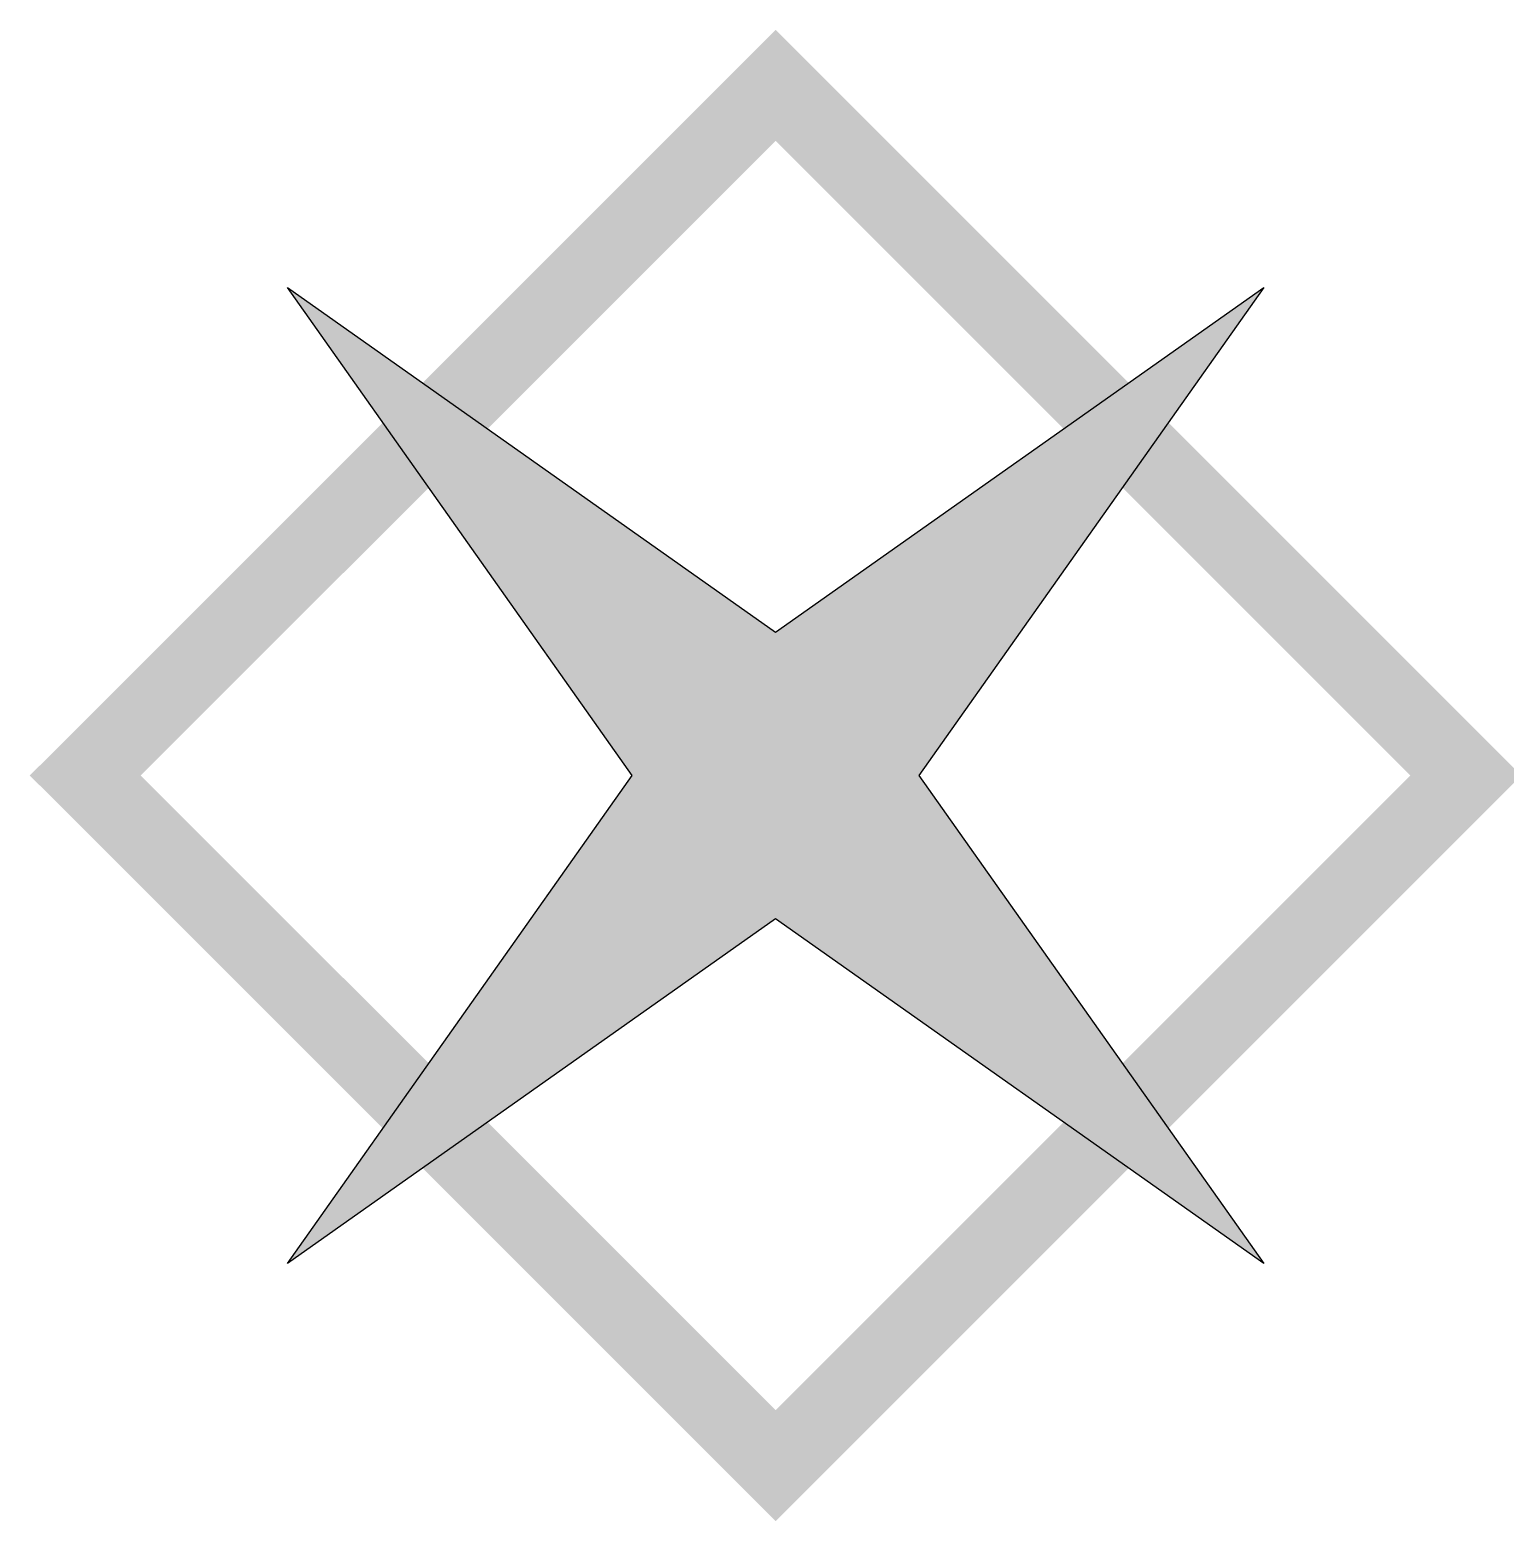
# Model space of a CAD drawing. Header units: inches. Extents: x 0.03 to 1.37, y 0 to 1.36.
import ezdxf

# ---------------------------------------------------------------- set-up
doc = ezdxf.new("R2010")
doc.units = ezdxf.units.IN
doc.header["$MEASUREMENT"] = 0

msp = doc.modelspace()

# ---------------------------------------------------------------- hatches: boundary and pattern name
msp.add_hatch(color=0).paths.add_polyline_path([(0.2665, 1.1224), (0.7088, 0.81), (1.1511, 1.1224), (0.8387, 0.6801), (1.1511, 0.2378), (0.7088, 0.5502), (0.2665, 0.2378), (0.5789, 0.6801)])

# ---------------------------------------------------------------- linework, layer by layer
at = {"color": 0, "const_width": 0.0711}
msp.add_lwpolyline([(1.3343, 0.6801), (0.7088, 1.3056), (0.0833, 0.6801), (0.7088, 0.0546), (1.3343, 0.6801)], dxfattribs=at)
at = {"color": 0}
msp.add_lwpolyline([(0.2665, 1.1224), (0.7088, 0.81), (1.1511, 1.1224), (0.8387, 0.6801), (1.1511, 0.2378), (0.7088, 0.5502), (0.2665, 0.2378), (0.5789, 0.6801), (0.2665, 1.1224)], dxfattribs=at)

doc.saveas('drawing.dxf')
